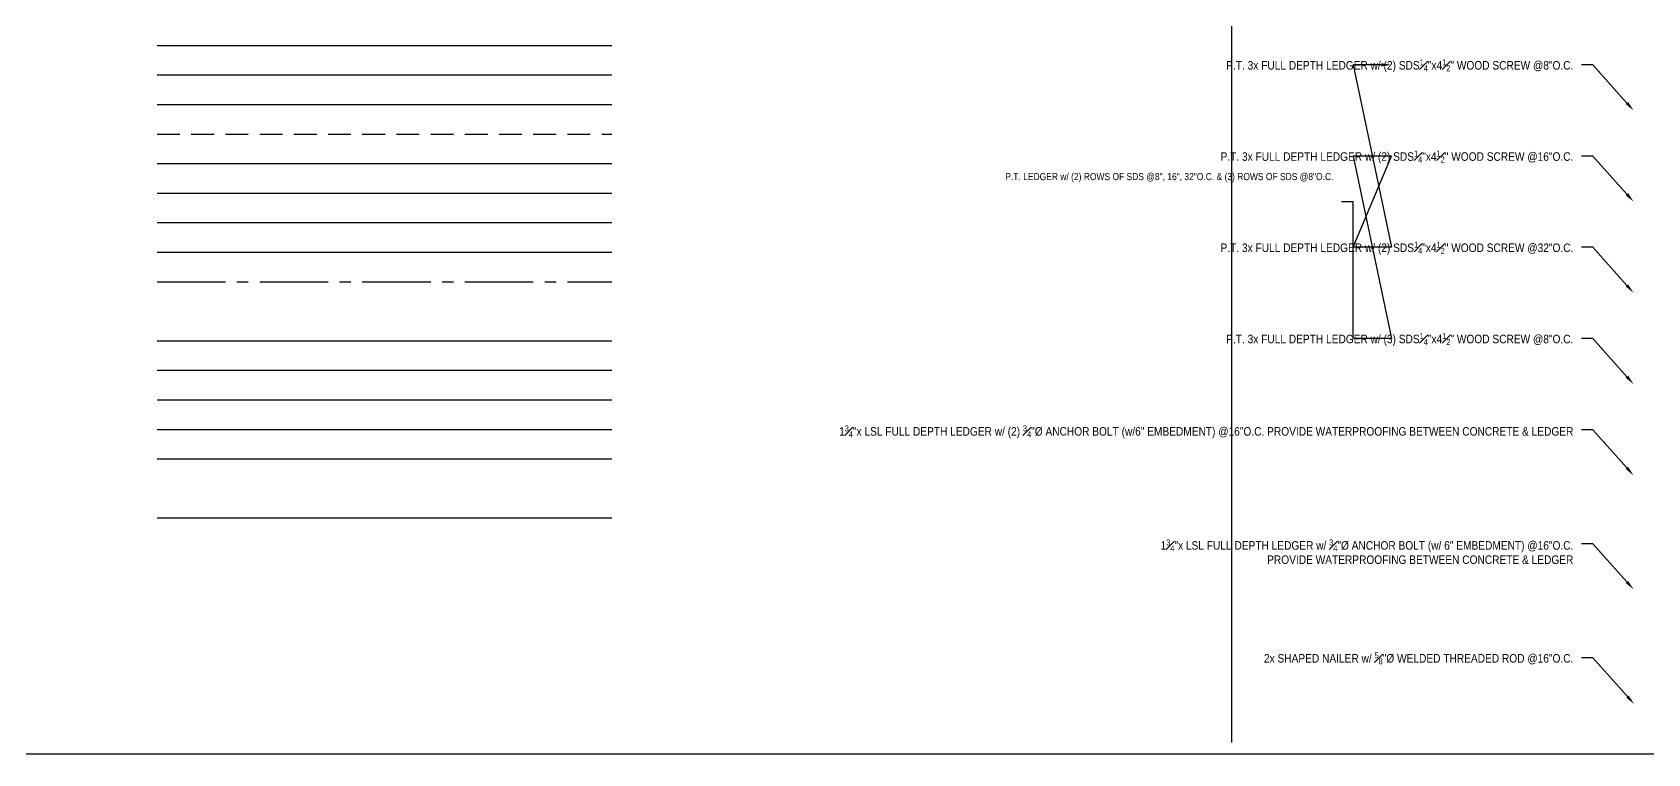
# Model space of a CAD drawing. Header units: inches. Extents: x -2661 to 42767, y -1222 to 9099.
# Drawn here: x 1288.8 to 1501.3, y 2432.4 to 2527.2 of the extents above; entities that cross this region are included whole.
import ezdxf
from ezdxf import colors
from ezdxf.entities.mleader import LeaderData, LeaderLine
from ezdxf.math import Vec2, Vec3

# ---------------------------------------------------------------- set-up
doc = ezdxf.new("R2010")
doc.units = ezdxf.units.IN
doc.header["$LTSCALE"] = 12
doc.header["$MEASUREMENT"] = 0
doc.linetypes.add('CENTER2', pattern=[1.125, 0.75, -0.125, 0.125, -0.125])
doc.linetypes.add('HIDDEN', pattern=[0.375, 0.25, -0.125])
doc.layers.add('DESIGNER COMMENTS', color=221, linetype='CONTINUOUS', plot=False)
doc.layers.add('S-ANNO-NONPLOT', color=253, linetype='CONTINUOUS', plot=False, transparency=0.5)
for name, color, linetype in [('S-ANNO-NOTE', 4, 'CONTINUOUS'), ('S-BREAK', 2, 'CONTINUOUS'), ('S-FASTENERS', 2, 'CONTINUOUS'), ('S-GRADE', 3, 'CONTINUOUS'), ('S-GRID', 1, 'CENTER2'), ('S-HANGER', 2, 'CONTINUOUS'), ('S-MEMBRANE', 6, 'HIDDEN'), ('S-NAIL', 2, 'CONTINUOUS'), ('S-REBAR', 7, 'CONTINUOUS'), ('S-REV-1', 2, 'CONTINUOUS'), ('S-REV-2', 2, 'CONTINUOUS'), ('S-REV-3', 2, 'CONTINUOUS'), ('S-REV-DELTA', 2, 'CONTINUOUS'), ('S-SIMPSON', 2, 'CONTINUOUS'), ('S-XREF-BACKGROUND', 37, 'CONTINUOUS')]:
    doc.layers.add(name, color=color, linetype=linetype)
doc.styles.add('Arial', font='arial.ttf', dxfattribs={"width": 0.85})

msp = doc.modelspace()

# ---------------------------------------------------------------- linework, layer by layer
at = {"layer": 'DESIGNER COMMENTS'}
msp.add_line((1305.19101, 2463.36401), (1365.01466, 2463.36401), dxfattribs=at)
at = {"layer": 'S-ANNO-NONPLOT'}
msp.add_line((1446.57281, 2672.36325), (1446.57281, 2433.8218), dxfattribs=at)
msp.add_lwpolyline([(1230.57281, 2432.36325), (2465.0403, 2432.36325), (2465.0403, 2672.36325), (1230.57281, 2672.36325)], close=True, dxfattribs=at)
at = {"layer": 'S-BREAK'}
msp.add_line((1305.19101, 2502.21258), (1365.01466, 2502.21258), dxfattribs=at)
at = {"layer": 'S-FASTENERS'}
msp.add_line((1305.19101, 2525.52173), (1365.01466, 2525.52173), dxfattribs=at)
at = {"layer": 'S-GRADE'}
msp.add_line((1305.19101, 2509.9823), (1365.01466, 2509.9823), dxfattribs=at)
at = {"layer": 'S-GRID'}
msp.add_line((1305.19101, 2494.44287), (1365.01466, 2494.44287), dxfattribs=at)
at = {"layer": 'S-HANGER'}
msp.add_line((1305.19101, 2506.09744), (1365.01466, 2506.09744), dxfattribs=at)
at = {"layer": 'S-MEMBRANE'}
msp.add_line((1305.19101, 2513.86715), (1365.01466, 2513.86715), dxfattribs=at)
at = {"layer": 'S-NAIL'}
msp.add_line((1305.19101, 2521.63687), (1365.01466, 2521.63687), dxfattribs=at)
at = {"layer": 'S-REBAR'}
msp.add_line((1305.19101, 2517.75201), (1365.01466, 2517.75201), dxfattribs=at)
at = {"layer": 'S-REV-1'}
msp.add_line((1305.19101, 2486.67315), (1365.01466, 2486.67315), dxfattribs=at)
at = {"layer": 'S-REV-2'}
msp.add_line((1305.19101, 2482.78829), (1365.01466, 2482.78829), dxfattribs=at)
at = {"layer": 'S-REV-3'}
msp.add_line((1305.19101, 2478.90344), (1365.01466, 2478.90344), dxfattribs=at)
at = {"layer": 'S-REV-DELTA'}
msp.add_line((1305.19101, 2475.01858), (1365.01466, 2475.01858), dxfattribs=at)
at = {"layer": 'S-SIMPSON'}
msp.add_line((1305.19101, 2498.32772), (1365.01466, 2498.32772), dxfattribs=at)
at = {"layer": 'S-XREF-BACKGROUND'}
msp.add_line((1305.19101, 2471.13372), (1365.01466, 2471.13372), dxfattribs=at)

# ---------------------------------------------------------------- leaders
at = {"layer": 'S-ANNO-NOTE'}
ml = msp.add_multileader_mtext('Standard', dxfattribs=at)
ml.set_content('\\A1;P.T. 3x FULL DEPTH LEDGER w/ (2) SDS{\\H0.7x;\\S1#4;\\H1.42857x;"x4\\H0.7x;\\S1#2;\\H1.42857x;" WOOD SCREW @8"O.C.}', color=4, style='Arial')
ml.set_leader_properties(color=2)
ml.build(insert=Vec2(0, 0))
ml.multileader.update_dxf_attribs({"dogleg_length": 0.36, "arrow_head_size": 1.3125, "scale": 12})
ctx = ml.context
ctx.base_point, ctx.scale, ctx.char_height, ctx.arrow_head_size, ctx.landing_gap_size, ctx.plane_origin = Vec3(1471.9736, 2522.96477), 12, 1.125, 1.3125, 1.08, Vec3(1401.17568, 3240.90677)
ctx.text_align_type = 2
notes = []
notes.append((ctx, [(0, (1, 1, 0), (1494.14611, 2522.96477), (-1, 0), 1.5, [(0, [(1499.48611, 2516.96477)], 0, [])])]))
ctx.mtext.insert, ctx.mtext.width, ctx.mtext.defined_height, ctx.mtext.alignment, ctx.mtext.flow_direction = Vec3(1491.56611, 2523.69264), 20.0165486, 6.3354, 3, 5
at = {"layer": 'S-ANNO-NOTE', "color": 191}
ml = msp.add_multileader_mtext('Standard', dxfattribs=at)
ml.set_content('{\\C191;P.T. LEDGER w/ (2) ROWS OF SDS @8", 16", 32"O.C. & (3) ROWS OF SDS @8"O.C.}', color=4, style='Arial')
ml.set_leader_properties(color=191)
ml.build(insert=Vec2(0, 0))
ml.multileader.update_dxf_attribs({"text_left_attachment_type": 2, "text_right_attachment_type": 2, "dogleg_length": 0.36, "arrow_head_size": 1.3125, "scale": 12})
ctx = ml.context
ctx.base_point, ctx.scale, ctx.char_height, ctx.arrow_head_size, ctx.landing_gap_size, ctx.plane_origin = Vec3(1449.44651, 2504.96477), 12, 0.9375, 1.3125, 1.08, Vec3(1501.3349, 3237.95936)
ctx.left_attachment, ctx.right_attachment, ctx.text_align_type = 2, 2, 2
notes.append((ctx, [(0, (1, 1, 0), (1462.56736, 2504.96477), (-1, 0), 1.5, [(3, [(1467.61464, 2522.96477), (1462.56736, 2522.96477), (1467.61464, 2498.96477), (1462.56736, 2498.96477), (1467.61464, 2510.96477), (1462.56736, 2510.96477), (1467.61464, 2486.96477), (1462.56736, 2486.96477)], 0, [])])]))
ctx.mtext.insert, ctx.mtext.width, ctx.mtext.alignment, ctx.mtext.flow_direction = Vec3(1459.98736, 2508.73822), 9.5, 3, 5
at = {"layer": 'S-ANNO-NOTE'}
ml = msp.add_multileader_mtext('Standard', dxfattribs=at)
ml.set_content('\\A1;P.T. 3x FULL DEPTH LEDGER w/ (2) SDS{\\H0.7x;\\S1#4;\\H1.42857x;"x4\\H0.7x;\\S1#2;\\H1.42857x;" WOOD SCREW @16"O.C.}', color=4, style='Arial')
ml.set_leader_properties(color=2)
ml.build(insert=Vec2(0, 0))
ml.multileader.update_dxf_attribs({"dogleg_length": 0.36, "arrow_head_size": 1.3125, "scale": 12})
ctx = ml.context
ctx.base_point, ctx.scale, ctx.char_height, ctx.arrow_head_size, ctx.landing_gap_size, ctx.plane_origin = Vec3(1471.9736, 2510.96477), 12, 1.125, 1.3125, 1.08, Vec3(1401.17568, 3228.90677)
ctx.text_align_type = 2
notes.append((ctx, [(0, (1, 1, 0), (1494.14611, 2510.96477), (-1, 0), 1.5, [(0, [(1499.48611, 2504.96477)], 0, [])])]))
ctx.mtext.insert, ctx.mtext.width, ctx.mtext.defined_height, ctx.mtext.alignment, ctx.mtext.flow_direction = Vec3(1491.56611, 2511.69264), 20.0165486, 6.3354, 3, 5
ml = msp.add_multileader_mtext('Standard', dxfattribs=at)
ml.set_content('\\A1;P.T. 3x FULL DEPTH LEDGER w/ (2) SDS{\\H0.7x;\\S1#4;\\H1.42857x;"x4\\H0.7x;\\S1#2;\\H1.42857x;" WOOD SCREW @32"O.C.}', color=4, style='Arial')
ml.set_leader_properties(color=2)
ml.build(insert=Vec2(0, 0))
ml.multileader.update_dxf_attribs({"dogleg_length": 0.36, "arrow_head_size": 1.3125, "scale": 12})
ctx = ml.context
ctx.base_point, ctx.scale, ctx.char_height, ctx.arrow_head_size, ctx.landing_gap_size, ctx.plane_origin = Vec3(1471.9736, 2498.96477), 12, 1.125, 1.3125, 1.08, Vec3(1401.17568, 3216.90677)
ctx.text_align_type = 2
notes.append((ctx, [(0, (1, 1, 0), (1494.14611, 2498.96477), (-1, 0), 1.5, [(0, [(1499.48611, 2492.96477)], 0, [])])]))
ctx.mtext.insert, ctx.mtext.width, ctx.mtext.defined_height, ctx.mtext.alignment, ctx.mtext.flow_direction = Vec3(1491.56611, 2499.69264), 20.0165486, 6.3354, 3, 5
ml = msp.add_multileader_mtext('Standard', dxfattribs=at)
ml.set_content('\\A1;P.T. 3x FULL DEPTH LEDGER w/ (3) SDS{\\H0.7x;\\S1#4;\\H1.42857x;"x4\\H0.7x;\\S1#2;\\H1.42857x;" WOOD SCREW @8"O.C.}', color=4, style='Arial')
ml.set_leader_properties(color=2)
ml.build(insert=Vec2(0, 0))
ml.multileader.update_dxf_attribs({"dogleg_length": 0.36, "arrow_head_size": 1.3125, "scale": 12})
ctx = ml.context
ctx.base_point, ctx.scale, ctx.char_height, ctx.arrow_head_size, ctx.landing_gap_size, ctx.plane_origin = Vec3(1471.9736, 2486.96477), 12, 1.125, 1.3125, 1.08, Vec3(1401.17568, 3204.90677)
ctx.text_align_type = 2
notes.append((ctx, [(0, (1, 1, 0), (1494.14611, 2486.96477), (-1, 0), 1.5, [(0, [(1499.48611, 2480.96477)], 0, [])])]))
ctx.mtext.insert, ctx.mtext.width, ctx.mtext.defined_height, ctx.mtext.alignment, ctx.mtext.flow_direction = Vec3(1491.56611, 2487.69264), 20.0165486, 6.3354, 3, 5
ml = msp.add_multileader_mtext('Standard', dxfattribs=at)
ml.set_content('\\A1;1{\\H0.7x;\\S3#4;\\H1.42857x;"x LSL FULL DEPTH LEDGER w/ (2) \\H0.7x;\\S3#4;\\H1.4286x;"%%C ANCHOR BOLT (w/6" EMBEDMENT) @16"O.C. \\H1.00002x;PROVIDE WATERPROOFING BETWEEN CONCRETE & LEDGER}', color=4, style='Arial')
ml.set_leader_properties(color=2)
ml.build(insert=Vec2(0, 0))
ml.multileader.update_dxf_attribs({"dogleg_length": 0.36, "arrow_head_size": 1.3125, "scale": 12})
ctx = ml.context
ctx.base_point, ctx.scale, ctx.char_height, ctx.arrow_head_size, ctx.landing_gap_size, ctx.plane_origin = Vec3(1466.7261, 2474.96477), 12, 1.125, 1.3125, 1.08, Vec3(1400.70689, 3172.96532)
ctx.text_align_type = 2
notes.append((ctx, [(0, (1, 1, 0), (1494.14611, 2474.96477), (-1, 0), 1.5, [(0, [(1499.48611, 2468.96477)], 0, [])])]))
ctx.mtext.insert, ctx.mtext.width, ctx.mtext.defined_height, ctx.mtext.alignment, ctx.mtext.flow_direction = Vec3(1491.56611, 2475.54032), 23.8462861, 6.3354, 3, 5
ml = msp.add_multileader_mtext('Standard', dxfattribs=at)
ml.set_content('\\A1;1{\\H0.7x;\\S3#4;\\H1.42857x;"x LSL FULL DEPTH LEDGER w/ \\H0.7x;\\S3#4;\\H1.4286x;"%%C ANCHOR BOLT (w/ 6" EMBEDMENT) @16"O.C. \\P\\H1.00002x;PROVIDE WATERPROOFING BETWEEN CONCRETE & LEDGER}', color=4, style='Arial')
ml.set_leader_properties(color=2)
ml.build(insert=Vec2(0, 0))
ml.multileader.update_dxf_attribs({"dogleg_length": 0.36, "arrow_head_size": 1.3125, "scale": 12})
ctx = ml.context
ctx.base_point, ctx.scale, ctx.char_height, ctx.arrow_head_size, ctx.landing_gap_size, ctx.plane_origin = Vec3(1468.68165, 2459.96477), 12, 1.125, 1.3125, 1.08, Vec3(1409.26592, 3143.55784)
ctx.text_align_type = 2
notes.append((ctx, [(0, (1, 1, 0), (1494.14611, 2459.96477), (-1, 0), 1.5, [(0, [(1499.48611, 2453.96477)], 0, [])])]))
ctx.mtext.insert, ctx.mtext.width, ctx.mtext.defined_height, ctx.mtext.alignment, ctx.mtext.flow_direction = Vec3(1491.56611, 2460.54032), 24.5126631, 6.3354, 3, 5
ml = msp.add_multileader_mtext('Standard', dxfattribs=at)
ml.set_content('\\A1;2x SHAPED NAILER w/ {\\H0.7x;\\S5#8;\\H1.42857x;"%%C WELDED THREADED ROD @16"O.C.}', color=4, style='Arial')
ml.set_leader_properties(color=2)
ml.build(insert=Vec2(0, 0))
ml.multileader.update_dxf_attribs({"dogleg_length": 0.36, "arrow_head_size": 1.3125, "scale": 12})
ctx = ml.context
ctx.base_point, ctx.scale, ctx.char_height, ctx.arrow_head_size, ctx.landing_gap_size, ctx.plane_origin = Vec3(1473.31886, 2444.96477), 12, 1.125, 1.3125, 1.08, Vec3(1401.02319, 3164.91112)
ctx.text_align_type = 2
notes.append((ctx, [(0, (1, 1, 0), (1494.14611, 2444.96477), (-1, 0), 1.5, [(0, [(1499.56781, 2438.88307)], 0, [])])]))
ctx.mtext.insert, ctx.mtext.width, ctx.mtext.alignment, ctx.mtext.flow_direction = Vec3(1491.56611, 2445.69264), 18.8189703, 3, 5
for ctx, leaders in notes:
    for number, flags, end, landing, length, lines in leaders:
        leader = LeaderData()
        leader.index, (leader.has_last_leader_line, leader.has_dogleg_vector, leader.attachment_direction) = number, flags
        leader.last_leader_point, leader.dogleg_vector, leader.dogleg_length = Vec3(end), Vec3(landing), length
        for number, points, colour, breaks in lines:
            line = LeaderLine()
            line.index, line.vertices, line.color, line.breaks = number, Vec3.list(points), colors.encode_raw_color(colour), breaks
            leader.lines.append(line)
        ctx.leaders.append(leader)

doc.saveas('drawing.dxf')
